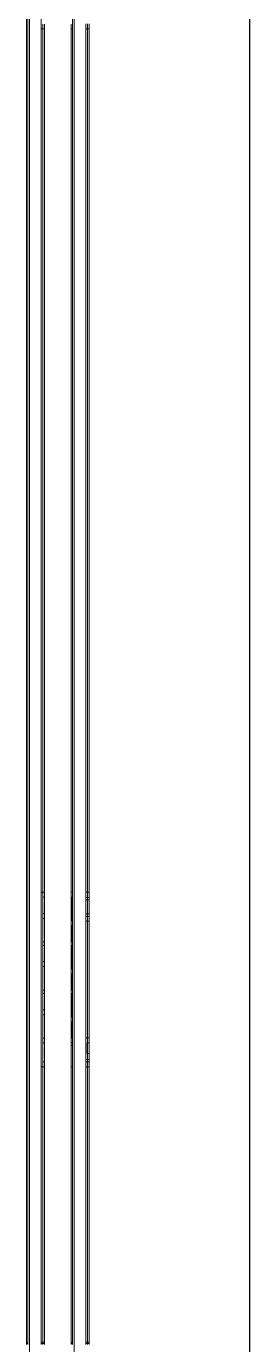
# Model space of a CAD drawing. Extents: x 44111 to 90315, y 4379 to 151689.
# Drawn here: x 68298 to 68462, y 92946 to 93916 of the extents above; entities that cross this region are included whole.
import ezdxf

# ---------------------------------------------------------------- set-up
doc = ezdxf.new("R2010")
doc.units = 0
doc.header["$LTSCALE"] = 1000
doc.header["$MEASUREMENT"] = 0
doc.layers.add('J-LM-门窗洞', color=35, linetype='Continuous')
doc.layers.add('细线', color=8, linetype='Continuous', lineweight=0)

msp = doc.modelspace()

# ---------------------------------------------------------------- linework, layer by layer
at = {"layer": 'J-LM-门窗洞'}
msp.add_line((68462.41, 94855.77), (68462.41, 92455.77), dxfattribs=at)
at = {"layer": '细线'}
for p, q in [((68333.08, 94692.93), (68333.09, 92554.59)), ((68300.16, 94668.22), (68300.17, 92579.3)), ((68297.84, 92947.9), (68297.83, 94296.02)), ((68299, 92947.9), (68299, 94296.02)), ((68308.8, 93914.54), (68308.8, 94042.88)), ((68331.92, 93914.54), (68331.92, 94025.45)), ((68308.8, 93914.54), (68309.97, 93914.54)), ((68308.81, 93278.99), (68308.8, 93914.54)), ((68309.97, 93918.08), (68309.97, 93914.54)), ((68309.97, 93914.54), (68311.14, 93914.54)), ((68309.97, 93914.54), (68309.97, 93278.99)), ((68311.14, 93918.08), (68311.14, 93914.54)), ((68311.14, 93914.54), (68311.14, 93278.99)), ((68330.75, 93914.54), (68330.75, 93918.08)), ((68330.75, 93914.54), (68331.92, 93914.54)), ((68330.75, 93278.99), (68330.75, 93914.54)), ((68331.92, 93278.99), (68331.92, 93914.54)), ((68341.72, 93914.54), (68341.72, 93918.32)), ((68341.72, 93914.54), (68342.89, 93914.54)), ((68341.72, 93278.99), (68341.72, 93914.54)), ((68342.89, 93918.32), (68342.89, 93914.54)), ((68342.89, 93914.54), (68344.06, 93914.54)), ((68342.89, 93914.54), (68342.89, 93278.99)), ((68344.06, 93918.32), (68344.06, 93914.54)), ((68344.06, 93914.54), (68344.06, 93278.99)), ((68309.97, 93278.99), (68308.81, 93278.99)), ((68308.81, 93150.65), (68308.81, 93278.99)), ((68309.92, 93263.51), (68309.92, 93275.46)), ((68309.92, 93275.46), (68309.97, 93275.46)), ((68311.14, 93278.99), (68309.97, 93278.99)), ((68309.97, 93278.99), (68309.97, 93275.46)), ((68309.97, 93275.46), (68311.14, 93275.46)), ((68309.97, 93275.46), (68309.97, 93263.51)), ((68311.14, 93278.99), (68311.14, 93275.46)), ((68311.14, 93275.46), (68311.14, 93263.51)), ((68331.92, 93278.99), (68330.75, 93278.99)), ((68330.75, 93275.46), (68330.75, 93278.99)), ((68330.75, 93275.46), (68331.71, 93275.46)), ((68330.75, 93258.02), (68330.75, 93275.46)), ((68331.71, 93275.46), (68331.71, 93258.02)), ((68331.92, 93168.08), (68331.92, 93278.99)), ((68342.89, 93278.99), (68341.72, 93278.99)), ((68341.72, 93275.21), (68341.72, 93278.99)), ((68341.72, 93275.21), (68342.89, 93275.21)), ((68341.72, 93273.44), (68341.72, 93275.21)), ((68344.06, 93278.99), (68342.89, 93278.99)), ((68342.89, 93278.99), (68342.89, 93275.21)), ((68342.89, 93275.21), (68344.06, 93275.21)), ((68342.89, 93275.21), (68342.89, 93273.44)), ((68344.06, 93278.99), (68344.06, 93275.21)), ((68344.06, 93275.21), (68344.06, 93273.44)), ((68342.89, 93273.44), (68341.72, 93273.44)), ((68341.72, 93263.08), (68341.72, 93273.44)), ((68344.06, 93273.44), (68342.89, 93273.44)), ((68342.89, 93273.44), (68342.89, 93263.08)), ((68344.06, 93273.44), (68344.06, 93263.08)), ((68309.97, 93263.51), (68309.92, 93263.51)), ((68309.92, 93242.58), (68309.92, 93259.79)), ((68309.92, 93259.79), (68309.97, 93259.79)), ((68311.14, 93263.51), (68309.97, 93263.51)), ((68309.97, 93263.51), (68309.97, 93259.79)), ((68309.97, 93259.79), (68311.14, 93259.79)), ((68309.97, 93259.79), (68309.97, 93242.58)), ((68311.14, 93263.51), (68311.14, 93259.79)), ((68311.14, 93259.79), (68311.14, 93242.58)), ((68331.71, 93258.02), (68330.75, 93258.02)), ((68330.75, 93254.52), (68330.75, 93258.02)), ((68341.72, 93263.08), (68342.89, 93263.08)), ((68341.72, 93261.31), (68341.72, 93263.08)), ((68342.89, 93261.31), (68341.72, 93261.31)), ((68341.72, 93257.78), (68341.72, 93261.31)), ((68341.72, 93257.78), (68342.89, 93257.78)), ((68341.72, 93171.86), (68341.72, 93257.78)), ((68342.89, 93263.08), (68344.06, 93263.08)), ((68342.89, 93263.08), (68342.89, 93261.31)), ((68344.06, 93261.31), (68342.89, 93261.31)), ((68342.89, 93261.31), (68342.89, 93257.78)), ((68342.89, 93257.78), (68344.06, 93257.78)), ((68342.89, 93257.78), (68342.89, 93171.86)), ((68344.06, 93263.08), (68344.06, 93261.31)), ((68344.06, 93261.31), (68344.06, 93257.78)), ((68344.06, 93257.78), (68344.06, 93171.86)), ((68330.75, 93254.52), (68331.71, 93254.52)), ((68330.75, 93242.58), (68330.75, 93254.52)), ((68331.71, 93254.52), (68331.71, 93242.58)), ((68309.97, 93242.58), (68309.92, 93242.58)), ((68309.92, 93228.03), (68309.92, 93239.97)), ((68309.92, 93239.97), (68309.97, 93239.97)), ((68311.14, 93242.58), (68309.97, 93242.58)), ((68309.97, 93242.58), (68309.97, 93239.97)), ((68309.97, 93239.97), (68311.14, 93239.97)), ((68309.97, 93239.97), (68309.97, 93228.03)), ((68311.14, 93242.58), (68311.14, 93239.97)), ((68311.14, 93239.97), (68311.14, 93228.03)), ((68331.71, 93242.58), (68330.75, 93242.58)), ((68330.75, 93239.97), (68330.75, 93242.58)), ((68330.75, 93239.97), (68331.71, 93239.97)), ((68330.75, 93222.54), (68330.75, 93239.97)), ((68331.71, 93239.97), (68331.71, 93222.54)), ((68309.97, 93228.03), (68309.92, 93228.03)), ((68311.14, 93228.03), (68309.97, 93228.03)), ((68309.97, 93228.03), (68309.97, 93224.31)), ((68311.14, 93228.03), (68311.14, 93224.31)), ((68309.92, 93207.09), (68309.92, 93224.31)), ((68309.92, 93224.31), (68309.97, 93224.31)), ((68309.97, 93224.31), (68311.14, 93224.31)), ((68309.97, 93224.31), (68309.97, 93207.09)), ((68311.14, 93224.31), (68311.14, 93207.09)), ((68331.71, 93222.54), (68330.75, 93222.54)), ((68330.75, 93219.04), (68330.75, 93222.54)), ((68330.75, 93219.04), (68331.71, 93219.04)), ((68330.75, 93207.09), (68330.75, 93219.04)), ((68331.71, 93219.04), (68331.71, 93207.09)), ((68309.97, 93207.09), (68309.92, 93207.09)), ((68311.14, 93207.09), (68309.97, 93207.09)), ((68309.97, 93207.09), (68309.97, 93204.49)), ((68311.14, 93207.09), (68311.14, 93204.49)), ((68331.71, 93207.09), (68330.75, 93207.09)), ((68330.75, 93204.49), (68330.75, 93207.09)), ((68309.92, 93192.55), (68309.92, 93204.49)), ((68309.92, 93204.49), (68309.97, 93204.49)), ((68309.97, 93204.49), (68311.14, 93204.49)), ((68309.97, 93204.49), (68309.97, 93192.55)), ((68311.14, 93204.49), (68311.14, 93192.55)), ((68330.75, 93204.49), (68331.71, 93204.49)), ((68330.75, 93187.06), (68330.75, 93204.49)), ((68331.71, 93204.49), (68331.71, 93187.06)), ((68309.97, 93192.55), (68309.92, 93192.55)), ((68309.92, 93171.62), (68309.92, 93188.83)), ((68309.92, 93188.83), (68309.97, 93188.83)), ((68311.14, 93192.55), (68309.97, 93192.55)), ((68309.97, 93192.55), (68309.97, 93188.83)), ((68309.97, 93188.83), (68311.14, 93188.83)), ((68309.97, 93188.83), (68309.97, 93171.62)), ((68311.14, 93192.55), (68311.14, 93188.83)), ((68311.14, 93188.83), (68311.14, 93171.62)), ((68331.71, 93187.06), (68330.75, 93187.06)), ((68330.75, 93183.56), (68330.75, 93187.06)), ((68330.75, 93183.56), (68331.71, 93183.56)), ((68330.75, 93171.62), (68330.75, 93183.56)), ((68331.71, 93183.56), (68331.71, 93171.62)), ((68309.97, 93171.62), (68309.92, 93171.62)), ((68309.92, 93154.18), (68309.92, 93168.08)), ((68309.92, 93168.08), (68309.97, 93168.08)), ((68311.14, 93171.62), (68309.97, 93171.62)), ((68309.97, 93171.62), (68309.97, 93168.08)), ((68309.97, 93168.08), (68311.14, 93168.08)), ((68309.97, 93168.08), (68309.98, 93154.18)), ((68311.14, 93171.62), (68311.14, 93168.08)), ((68311.14, 93168.08), (68311.14, 93154.18)), ((68331.71, 93171.62), (68330.75, 93171.62)), ((68330.75, 93168.08), (68330.75, 93171.62)), ((68330.75, 93168.08), (68331.92, 93168.08)), ((68330.75, 93166.31), (68330.75, 93168.08)), ((68331.92, 93166.31), (68331.92, 93168.08)), ((68342.89, 93171.86), (68341.72, 93171.86)), ((68341.72, 93155.95), (68341.72, 93171.86)), ((68342.74, 93160.44), (68342.74, 93168.08)), ((68342.74, 93168.08), (68342.89, 93168.08)), ((68344.06, 93171.86), (68342.89, 93171.86)), ((68342.89, 93171.86), (68342.89, 93168.08)), ((68342.89, 93168.08), (68344.06, 93168.08)), ((68342.89, 93168.08), (68342.89, 93160.44)), ((68344.06, 93171.86), (68344.06, 93168.08)), ((68344.06, 93168.08), (68344.06, 93160.44)), ((68331.92, 93166.31), (68330.75, 93166.31)), ((68330.75, 93150.65), (68330.75, 93166.31)), ((68331.92, 93150.65), (68331.92, 93166.31)), ((68342.89, 93160.44), (68342.74, 93160.44)), ((68344.06, 93160.44), (68342.89, 93160.44)), ((68342.89, 93160.44), (68342.89, 93155.95)), ((68344.06, 93160.44), (68344.06, 93155.95)), ((68308.81, 93150.65), (68309.98, 93150.65)), ((68308.81, 92947.9), (68308.81, 93150.65)), ((68309.98, 93154.18), (68309.92, 93154.18)), ((68311.14, 93154.18), (68309.98, 93154.18)), ((68309.98, 93154.18), (68309.98, 93150.65)), ((68309.98, 93150.65), (68311.14, 93150.65)), ((68309.98, 93150.65), (68309.98, 92947.9)), ((68311.14, 93154.18), (68311.14, 93150.65)), ((68311.14, 93150.65), (68311.14, 92947.9)), ((68330.75, 93150.65), (68331.92, 93150.65)), ((68330.75, 92947.9), (68330.75, 93150.65)), ((68331.92, 92947.9), (68331.92, 93150.65)), ((68341.72, 93155.95), (68342.89, 93155.95)), ((68341.72, 93154.18), (68341.72, 93155.95)), ((68342.89, 93154.18), (68341.72, 93154.18)), ((68341.72, 93150.65), (68341.72, 93154.18)), ((68341.72, 93150.65), (68342.89, 93150.65)), ((68341.72, 92947.9), (68341.72, 93150.65)), ((68342.89, 93155.95), (68344.06, 93155.95)), ((68342.89, 93155.95), (68342.89, 93154.18)), ((68344.06, 93154.18), (68342.89, 93154.18)), ((68342.89, 93154.18), (68342.89, 93150.65)), ((68342.89, 93150.65), (68344.06, 93150.65)), ((68342.89, 93150.65), (68342.89, 92947.9)), ((68344.06, 93155.95), (68344.06, 93154.18)), ((68344.06, 93154.18), (68344.06, 93150.65)), ((68344.06, 93150.65), (68344.06, 92947.9)), ((68297.84, 92947.9), (68299, 92947.9)), ((68297.84, 92946.97), (68297.84, 92947.9)), ((68299, 92946.97), (68297.84, 92946.97)), ((68297.84, 92946.04), (68297.84, 92946.97)), ((68299, 92946.97), (68299, 92947.9)), ((68299, 92946.04), (68299, 92946.97)), ((68308.81, 92947.9), (68309.98, 92947.9)), ((68308.81, 92946.97), (68308.81, 92947.9)), ((68309.98, 92946.97), (68308.81, 92946.97)), ((68308.81, 92946.04), (68308.81, 92946.97)), ((68309.98, 92947.9), (68311.14, 92947.9)), ((68309.98, 92947.9), (68309.98, 92946.97)), ((68311.14, 92946.97), (68309.98, 92946.97)), ((68309.98, 92946.97), (68309.98, 92946.04)), ((68311.14, 92947.9), (68311.14, 92946.97)), ((68311.14, 92946.97), (68311.14, 92946.04)), ((68330.75, 92947.9), (68331.92, 92947.9)), ((68330.75, 92946.97), (68330.75, 92947.9)), ((68331.92, 92946.97), (68330.75, 92946.97)), ((68330.75, 92946.04), (68330.75, 92946.97)), ((68331.92, 92946.97), (68331.92, 92947.9)), ((68331.92, 92946.04), (68331.92, 92946.97)), ((68341.72, 92947.9), (68342.89, 92947.9)), ((68341.72, 92946.97), (68341.72, 92947.9)), ((68342.89, 92946.97), (68341.72, 92946.97)), ((68341.72, 92946.04), (68341.72, 92946.97)), ((68342.89, 92947.9), (68344.06, 92947.9)), ((68342.89, 92947.9), (68342.89, 92946.97)), ((68344.06, 92946.97), (68342.89, 92946.97)), ((68342.89, 92946.97), (68342.89, 92946.04)), ((68344.06, 92947.9), (68344.06, 92946.97)), ((68344.06, 92946.97), (68344.06, 92946.04))]:
    msp.add_line(p, q, dxfattribs=at)

doc.saveas('drawing.dxf')
